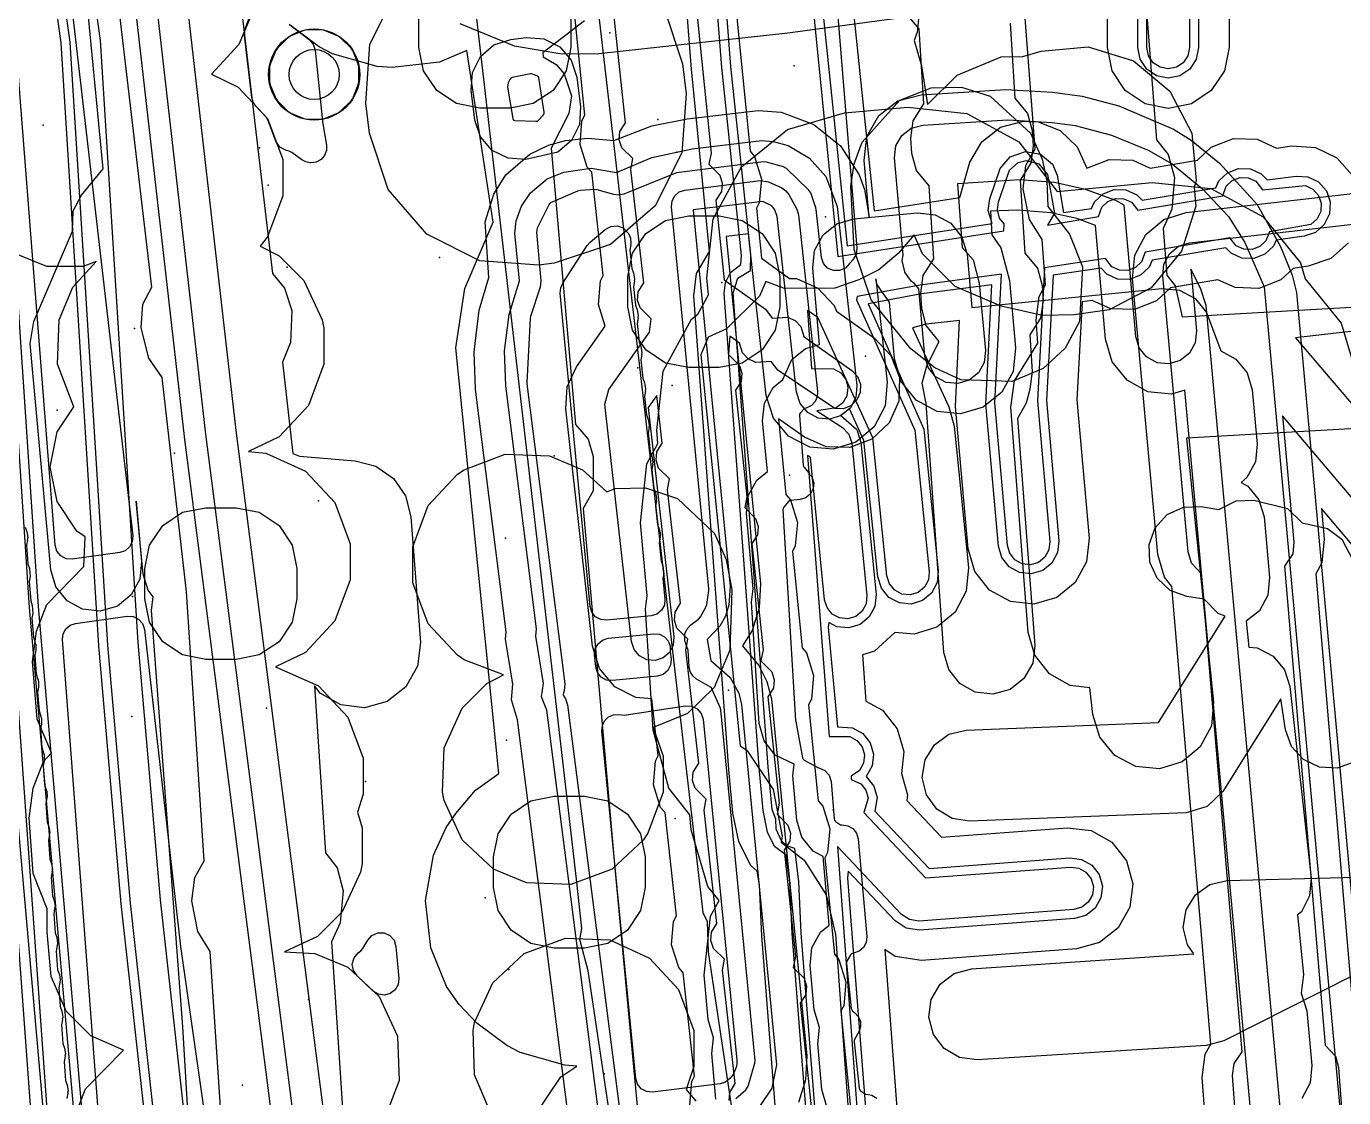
# Model space of a CAD drawing. Header units: metres. Extents: x 3158 to 3711, y 9867 to 11440.
# Drawn here: x 3248.04 to 3291.4, y 9965.99 to 10001.26 of the extents above; entities that cross this region are included whole.
import ezdxf

# ---------------------------------------------------------------- set-up
doc = ezdxf.new("R2010")
doc.units = ezdxf.units.M
for name, color, linetype in [('AI_GREENING_ALLOWED_ZONE', 4, 'Continuous'), ('AI_GREENING_EXCLUSIONS', 1, 'Continuous'), ('AI_GREENING_LAWN', 82, 'Continuous'), ('AI_GREENING_REJECTED', 6, 'Continuous'), ('AI_GREENING_SHRUBS', 92, 'Continuous')]:
    doc.layers.add(name, color=color, linetype=linetype)

# ---------------------------------------------------------------- blocks, each defined once
blk = doc.blocks.new('AI_SHRUB')
for radius in [1, 0.55]:
    blk.add_circle((0, 0), radius)

msp = doc.modelspace()

# ---------------------------------------------------------------- linework, layer by layer
at = {"layer": 'AI_GREENING_ALLOWED_ZONE'}
msp.add_lwpolyline([(3256.706, 10001.309), (3257.349, 10000.824), (3257.483, 10000.671), (3257.545, 10000.476), (3257.787, 9998.132), (3257.789, 9998.116), (3257.919, 9997.346), (3257.918, 9997.169), (3257.854, 9997.004), (3257.738, 9996.871), (3257.582, 9996.787), (3257.407, 9996.762), (3257.382, 9996.763), (3257.234, 9996.792), (3257.101, 9996.863), (3256.78, 9997.105), (3256.689, 9997.148), (3256.601, 9997.169), (3256.386, 9997.281), (3256.249, 9997.48), (3255.988, 9998.177), (3255.937, 9998.259), (3255.589, 9998.634), (3255.501, 9998.764), (3255.458, 9998.916), (3255.219, 10000.954), (3255.245, 10001.18), (3255.403, 10001.623)], dxfattribs=at)
msp.add_lwpolyline([(3258.926, 9969.991), (3258.803, 9970.168), (3258.767, 9970.381), (3258.823, 9970.589), (3258.962, 9970.754), (3259.048, 9970.82), (3259.111, 9970.892), (3259.273, 9971.173), (3259.414, 9971.328), (3259.605, 9971.413), (3259.815, 9971.411), (3260.005, 9971.324), (3260.143, 9971.167), (3260.205, 9970.966), (3260.297, 9969.905), (3260.275, 9969.707), (3260.176, 9969.534), (3260.018, 9969.412), (3259.826, 9969.362), (3259.628, 9969.392), (3259.458, 9969.495), (3258.926, 9969.991)], close=True, dxfattribs=at)
at = {"layer": 'AI_GREENING_EXCLUSIONS'}
for points in [[(3247.859, 10023.571), (3249.243, 10023.316), (3250.55, 10022.788), (3251.734, 10022), (3252.47, 10021.299), (3253.503, 10019.812), (3254.02, 10018.5), (3254.255, 10017.303), (3255.167, 10007.635), (3255.008, 10006.876), (3254.663, 10006.186), (3254.145, 10005.602), (3253.009, 10004.756), (3254.929, 9987.952), (3258.417, 9960.791), (3259.553, 9945.828), (3259.545, 9945.443), (3259.34, 9944.809), (3259.638, 9944.214), (3259.704, 9943.834), (3259.856, 9941.833), (3263.892, 9913.745)], [(3247.706, 10022.583), (3248.895, 10022.379), (3250.021, 10021.939), (3251.044, 10021.277), (3251.78, 10020.575), (3252.583, 10019.418), (3253.041, 10018.3), (3253.26, 10017.203), (3254.167, 10007.667), (3253.945, 10006.929), (3253.647, 10006.508), (3251.953, 10005.225), (3253.937, 9987.83), (3257.425, 9960.663), (3258.556, 9945.753), (3258.509, 9945.366), (3258.25, 9944.973), (3258.33, 9944.46), (3258.602, 9944.134), (3258.707, 9943.759), (3258.861, 9941.724), (3262.915, 9913.535)], [(3275.034, 9952.414), (3273.544, 9971.414), (3273.47, 9973.089), (3273.338, 9974.186), (3273.075, 9974.279), (3272.896, 9974.44), (3272.725, 9974.826), (3272.706, 9975.153), (3272.586, 9975.47), (3272.461, 9976.881), (3271.306, 9992.481), (3271.455, 9992.967), (3271.879, 9993.219), (3271.882, 9993.746), (3271.232, 9999.932), (3270.63, 10007.705), (3269.459, 10008.306), (3263.311, 10008.222), (3248.107, 10008.313), (3249.173, 10000.712), (3250.41, 9980.863), (3251.152, 9972.362), (3252.17, 9963.198)], [(3274.735, 9952.392), (3273.245, 9971.392), (3273.17, 9973.066), (3273.054, 9973.969), (3272.66, 9974.255), (3272.44, 9974.731), (3272.287, 9975.443), (3272.162, 9976.855), (3271.007, 9992.459), (3271.048, 9992.826), (3271.22, 9993.154), (3271.562, 9993.419), (3271.583, 9993.717), (3270.933, 9999.903), (3270.336, 10007.52), (3269.414, 10007.997), (3263.309, 10007.922), (3248.452, 10008.011), (3249.472, 10000.731), (3250.709, 9980.888), (3251.45, 9972.394), (3252.469, 9963.222)], [(3273.738, 9952.318), (3272.247, 9971.318), (3272.173, 9972.992), (3272.09, 9973.443), (3271.874, 9973.637), (3271.491, 9974.416), (3271.291, 9975.355), (3271.163, 9976.795), (3270.009, 9992.385), (3270.092, 9993.12), (3270.52, 9993.847), (3269.935, 9999.844), (3269.382, 10006.887), (3269.241, 10006.96), (3263.303, 10006.922), (3249.604, 10007.004), (3250.47, 10000.795), (3251.706, 9980.971), (3252.445, 9972.499), (3253.466, 9963.301)], [(3254.507, 10007.033), (3256.138, 9993.116), (3256.539, 9992.642), (3256.777, 9991.899), (3256.73, 9990.843), (3256.471, 9990.201), (3256.814, 9987.192), (3257.032, 9987.101), (3258.86, 9986.956), (3259.542, 9986.777), (3260.119, 9986.373), (3260.52, 9985.795), (3260.696, 9985.112), (3261.009, 9980.966), (3260.915, 9980.192), (3260.531, 9979.512), (3259.917, 9979.031), (3259.165, 9978.822), (3258.39, 9978.916), (3257.711, 9979.299), (3257.522, 9979.54), (3257.887, 9974.042), (3258.265, 9973.549), (3258.468, 9972.796), (3258.37, 9971.743), (3258.081, 9971.114), (3259.274, 9953.017)], [(3255.282, 9952.759), (3254.093, 9970.795), (3253.686, 9971.454), (3253.481, 9972.465), (3253.582, 9973.239), (3253.895, 9973.781), (3253.308, 9982.637), (3252.503, 9989.692), (3252.065, 9990.332), (3251.812, 9991.332), (3251.876, 9992.109), (3252.163, 9992.666), (3250.542, 10006.501)], [(3270.738, 9942.079), (3266.532, 9970.162), (3266.26, 9971.194), (3266.328, 9971.552), (3266.149, 9973.174), (3262.436, 10005.209)], [(3270.738, 9942.079), (3266.532, 9970.162), (3266.26, 9971.194), (3266.328, 9971.552), (3266.149, 9973.174), (3262.436, 10005.209)], [(3287.627, 10004.865), (3287.627, 10000.556), (3287.475, 9999.791), (3287.042, 9999.142), (3286.393, 9998.709), (3285.627, 9998.556), (3284.862, 9998.709), (3284.213, 9999.142), (3283.78, 9999.791), (3283.627, 10000.556), (3283.627, 10004.514)], [(3286.627, 10004.865), (3286.627, 10000.556), (3286.551, 10000.174), (3286.334, 9999.849), (3286.01, 9999.632), (3285.627, 9999.556), (3285.245, 9999.632), (3284.92, 9999.849), (3284.703, 10000.174), (3284.627, 10000.556), (3284.627, 10004.689)], [(3286.327, 10004.865), (3286.327, 10000.556), (3286.274, 10000.288), (3286.122, 10000.061), (3285.895, 9999.91), (3285.627, 9999.856), (3285.359, 9999.91), (3285.132, 10000.061), (3284.981, 10000.288), (3284.927, 10000.556), (3284.927, 10004.742)], [(3273.727, 10003.937), (3274.755, 9993.679), (3280.21, 9994.524), (3280.222, 9994.754), (3280.072, 9994.947), (3280.001, 9995.211), (3280.035, 9995.482), (3280.405, 9996.521), (3280.684, 9996.771), (3280.947, 9996.843), (3281.372, 9996.735), (3281.656, 9996.378), (3281.888, 9995.111), (3281.65, 9994.712), (3283.329, 9994.996), (3283.442, 9995.303), (3283.641, 9995.49), (3283.896, 9995.587), (3284.169, 9995.579), (3284.418, 9995.468), (3284.63, 9995.204), (3287.422, 9995.676), (3287.536, 9995.995), (3287.735, 9996.182), (3287.99, 9996.279), (3288.263, 9996.271), (3288.512, 9996.16), (3288.732, 9995.876), (3290.146, 9996.016), (3290.392, 9995.896), (3290.573, 9995.692), (3290.662, 9995.433), (3290.645, 9995.161), (3290.525, 9994.915), (3290.321, 9994.734), (3288.957, 9994.494), (3288.844, 9994.197), (3288.645, 9994.01), (3288.39, 9993.913), (3288.117, 9993.921), (3287.868, 9994.032), (3287.656, 9994.296), (3284.864, 9993.824), (3284.75, 9993.505), (3284.551, 9993.318), (3284.296, 9993.221), (3284.023, 9993.229), (3283.774, 9993.34), (3283.558, 9993.615), (3281.548, 9993.311), (3281.318, 9988.933), (3281.728, 9984.292), (3281.699, 9984.02), (3281.567, 9983.781), (3281.355, 9983.61), (3281.092, 9983.533), (3280.821, 9983.563), (3280.581, 9983.694), (3280.41, 9983.907), (3280.334, 9984.169), (3279.919, 9988.859), (3280.135, 9993.097), (3277.458, 9992.741), (3275.39, 9992.363), (3275.36, 9992.257), (3277.285, 9987.963), (3277.759, 9983.303), (3277.734, 9983.031), (3277.606, 9982.79), (3277.395, 9982.616), (3277.134, 9982.536), (3276.862, 9982.561), (3276.621, 9982.689), (3276.447, 9982.9), (3276.367, 9983.161), (3275.904, 9987.706), (3274.087, 9991.675), (3273.75, 9991.901), (3273.888, 9989.991), (3274.609, 9989.984), (3274.845, 9989.848), (3275.011, 9989.631), (3275.082, 9989.367), (3275.046, 9989.096), (3274.91, 9988.86), (3274.693, 9988.693), (3274.064, 9988.599), (3274.902, 9988.047), (3275.116, 9987.825), (3275.214, 9987.531), (3275.708, 9982.517), (3275.681, 9982.245), (3275.553, 9982.004), (3275.341, 9981.831), (3275.08, 9981.752), (3274.808, 9981.778), (3274.567, 9981.907), (3274.394, 9982.118), (3274.315, 9982.38), (3273.853, 9987.062), (3273.751, 9987.129), (3274.461, 9977.872), (3275.14, 9977.878), (3275.379, 9977.746), (3275.55, 9977.533), (3275.626, 9977.271), (3275.596, 9976.999), (3275.464, 9976.76), (3275.185, 9976.57), (3275.194, 9976.457), (3275.503, 9976.318), (3275.673, 9976.105), (3275.75, 9975.843), (3275.609, 9975.37), (3277.64, 9973.222), (3282.411, 9973.577), (3282.682, 9973.544), (3282.919, 9973.41), (3283.088, 9973.195), (3283.161, 9972.931), (3283.128, 9972.66), (3282.993, 9972.423), (3282.778, 9972.254), (3282.515, 9972.181), (3277.412, 9971.801), (3277.107, 9971.846), (3276.851, 9972.018), (3274.737, 9974.254), (3276.346, 9952.625)], [(3274.026, 10003.96), (3275.055, 9994.031), (3279.836, 9994.771), (3279.701, 9995.19), (3279.751, 9995.577), (3280.093, 9996.575), (3280.422, 9996.964), (3280.927, 9997.142), (3281.426, 9997.047), (3281.815, 9996.719), (3281.972, 9996.361), (3282.182, 9995.126), (3283.103, 9995.265), (3283.198, 9995.476), (3283.481, 9995.744), (3283.846, 9995.883), (3284.236, 9995.872), (3284.592, 9995.712), (3284.763, 9995.531), (3287.19, 9995.941), (3287.292, 9996.168), (3287.575, 9996.436), (3287.94, 9996.575), (3288.33, 9996.564), (3288.686, 9996.404), (3288.879, 9996.199), (3289.833, 9996.329), (3290.222, 9996.306), (3290.573, 9996.135), (3290.832, 9995.843), (3290.959, 9995.474), (3290.935, 9995.084), (3290.764, 9994.734), (3290.472, 9994.475), (3290.103, 9994.348), (3289.177, 9994.221), (3289.088, 9994.024), (3288.805, 9993.756), (3288.44, 9993.617), (3288.05, 9993.628), (3287.694, 9993.788), (3287.523, 9993.969), (3285.096, 9993.559), (3284.994, 9993.332), (3284.711, 9993.064), (3284.346, 9992.925), (3283.956, 9992.936), (3283.6, 9993.096), (3283.417, 9993.29), (3281.836, 9993.068), (3281.619, 9988.939), (3282.027, 9984.318), (3281.985, 9983.93), (3281.797, 9983.588), (3281.493, 9983.344), (3281.119, 9983.234), (3280.731, 9983.276), (3280.389, 9983.464), (3280.144, 9983.768), (3280.035, 9984.142), (3279.62, 9988.833), (3279.816, 9992.745), (3277.504, 9992.445), (3275.754, 9992.117), (3277.583, 9987.994), (3278.058, 9983.333), (3278.021, 9982.945), (3277.838, 9982.6), (3277.537, 9982.352), (3277.164, 9982.237), (3276.776, 9982.274), (3276.431, 9982.457), (3276.183, 9982.758), (3276.068, 9983.131), (3275.61, 9987.626), (3275.136, 9988.663), (3274.848, 9988.442), (3275.373, 9987.98), (3275.512, 9987.561), (3276.007, 9982.546), (3275.968, 9982.158), (3275.784, 9981.814), (3275.483, 9981.566), (3275.11, 9981.453), (3274.721, 9981.491), (3274.454, 9981.634), (3274.435, 9981.479), (3274.737, 9978.197), (3275.23, 9978.164), (3275.572, 9977.976), (3275.816, 9977.671), (3275.925, 9977.296), (3275.882, 9976.909), (3275.681, 9976.556), (3275.94, 9976.243), (3276.048, 9975.868), (3275.973, 9975.421), (3277.76, 9973.532), (3282.388, 9973.877), (3282.776, 9973.829), (3283.115, 9973.637), (3283.356, 9973.33), (3283.46, 9972.954), (3283.412, 9972.566), (3283.22, 9972.227), (3282.913, 9971.986), (3282.537, 9971.882), (3277.434, 9971.502), (3276.999, 9971.566), (3276.633, 9971.812), (3275.094, 9973.44), (3275.066, 9973.207), (3276.623, 9953.312)], [(3275.022, 10004.039), (3275.941, 9995.184), (3278.768, 9995.621), (3279.099, 9996.78), (3279.487, 9997.458), (3280.104, 9997.935), (3280.857, 9998.14), (3281.343, 9998.114), (3282.07, 9997.832), (3282.634, 9997.292), (3282.945, 9996.586), (3283.679, 9996.869), (3284.459, 9996.846), (3285.031, 9996.59), (3286.589, 9996.854), (3287.044, 9997.283), (3287.773, 9997.561), (3288.553, 9997.538), (3289.193, 9997.251), (3289.698, 9997.32), (3290.476, 9997.273), (3291.178, 9996.931), (3291.695, 9996.347)], [(3284.778, 10003.483), (3285.236, 9997.526), (3285.619, 9997.038), (3285.83, 9996.286), (3285.743, 9995.233), (3285.46, 9994.601), (3285.578, 9993.07), (3285.856, 9992.718), (3286.088, 9991.692), (3311.636, 9993.157)], [(3311.865, 9989.163), (3286.226, 9987.694), (3287.119, 9979.005), (3287.046, 9978.228), (3286.681, 9977.538), (3286.08, 9977.04), (3285.334, 9976.811), (3284.557, 9976.884), (3283.867, 9977.249), (3283.37, 9977.85), (3283.14, 9978.596), (3283.049, 9979.479), (3282.394, 9979.557), (3281.714, 9979.939), (3281.231, 9980.552), (3281.02, 9981.303), (3280.443, 9988.714), (3280.568, 9989.581), (3281.331, 9990.822), (3281.284, 9991.591), (3281.376, 9992.359), (3281.591, 9992.743), (3281.476, 9994.24), (3281.062, 9994.895), (3280.847, 9995.904), (3280.94, 9996.679), (3281.247, 9997.224), (3280.794, 10003.122)], [(3284.412, 10002.567), (3273.106, 10001.028), (3266.887, 10000.353), (3265.669, 10000.343), (3264.11, 10000.606), (3262.319, 10001.339)], [(3266.816, 10002.161), (3270.302, 9972.081), (3270.452, 9971.783), (3270.483, 9970.787), (3275.005, 9940.594)], [(3266.816, 10002.161), (3270.302, 9972.081), (3270.452, 9971.783), (3270.483, 9970.787), (3275.005, 9940.594)], [(3255.488, 10001.745), (3255.035, 10000.662), (3254.127, 9999.681), (3255.011, 9999.255), (3255.97, 9998.223), (3256.478, 9996.868), (3256.478, 9995.681), (3255.97, 9994.327), (3255.737, 9994.021), (3256.361, 9993.704), (3257.171, 9992.894), (3257.774, 9991.589), (3257.829, 9991.318), (3257.829, 9990.13), (3257.321, 9988.776), (3256.361, 9987.744), (3255.349, 9987.264), (3255.922, 9987.209), (3257.227, 9986.607), (3258.187, 9985.575), (3258.695, 9984.221), (3258.695, 9983.033), (3258.187, 9981.679), (3257.227, 9980.647), (3256.234, 9980.175), (3257.657, 9979.549), (3258.616, 9978.517), (3259.124, 9977.163), (3259.124, 9975.975), (3258.934, 9975.38), (3259.09, 9974.868), (3259.09, 9973.681), (3259.035, 9973.41), (3258.432, 9972.105), (3257.622, 9971.295), (3256.54, 9970.785), (3257.534, 9970.731), (3258.618, 9970.277), (3259.65, 9969.318), (3260.252, 9968.013), (3260.307, 9966.554), (3259.799, 9965.2)], [(3269.878, 9965.74), (3269.942, 9966.518), (3270.035, 9966.698), (3269.661, 9970.097), (3269.516, 9970.269), (3269.278, 9971.012), (3269.343, 9971.79), (3269.436, 9971.97), (3269.062, 9975.369), (3268.916, 9975.541), (3268.678, 9976.284), (3268.743, 9977.062), (3268.836, 9977.243), (3268.623, 9979.111), (3268.103, 9979.155), (3267.41, 9979.514), (3266.907, 9980.11), (3266.67, 9980.854), (3265.793, 9988.669), (3265.844, 9989.389), (3266.147, 9990.045), (3267.095, 9991.39), (3266.868, 9992.098), (3266.932, 9992.875), (3267.025, 9993.056), (3266.648, 9996.454), (3266.502, 9996.626), (3266.264, 9997.369), (3266.328, 9998.147), (3266.42, 9998.328), (3266.076, 10001.709)], [(3271.169, 9965.887), (3271.192, 9966.159), (3271.372, 9966.448), (3270.948, 9970.181), (3271.016, 9970.542), (3270.653, 9970.899), (3270.57, 9971.159), (3270.592, 9971.431), (3270.772, 9971.721), (3270.348, 9975.453), (3270.416, 9975.814), (3270.053, 9976.171), (3269.97, 9976.431), (3269.993, 9976.704), (3270.173, 9976.993), (3269.748, 9980.725), (3269.817, 9981.086), (3269.453, 9981.442), (3269.37, 9981.703), (3269.392, 9981.975), (3269.572, 9982.264), (3269.144, 9985.996), (3269.212, 9986.357), (3268.848, 9986.714), (3268.765, 9986.974), (3268.787, 9987.246), (3268.967, 9987.536), (3268.787, 9989.104), (3268.506, 9988.706), (3269.353, 9981.155), (3269.33, 9980.883), (3269.205, 9980.64), (3268.996, 9980.464), (3268.735, 9980.381), (3268.463, 9980.404), (3268.221, 9980.53), (3268.045, 9980.739), (3267.962, 9980.999), (3267.085, 9988.814), (3267.209, 9989.296), (3268.547, 9991.193), (3268.607, 9991.629), (3268.243, 9991.986), (3268.16, 9992.246), (3268.182, 9992.518), (3268.362, 9992.808), (3267.934, 9996.539), (3268.002, 9996.901), (3267.639, 9997.257), (3267.555, 9997.517), (3267.578, 9997.79), (3267.757, 9998.079), (3267.363, 10001.774)], [(3270.096, 10001.808), (3270.579, 9997.077), (3270.506, 9996.717), (3270.865, 9996.355), (3270.945, 9996.094), (3270.919, 9995.822), (3270.736, 9995.535), (3271.004, 9992.907), (3272.364, 9991.944), (3272.588, 9991.653), (3273.096, 9991.685), (3273.346, 9991.574), (3273.534, 9991.376), (3273.629, 9991.049), (3275.208, 9989.931), (3275.396, 9989.732), (3275.494, 9989.477), (3275.487, 9989.204), (3275.375, 9988.955), (3275.177, 9988.767), (3274.922, 9988.669), (3274.649, 9988.677), (3272.78, 9989.935), (3272.556, 9990.227), (3272.047, 9990.194), (3271.798, 9990.305), (3271.61, 9990.504), (3271.515, 9990.831), (3271.198, 9991.054), (3271.152, 9990.456), (3271.513, 9990.096), (3271.594, 9989.835), (3271.569, 9989.563), (3271.386, 9989.275), (3271.756, 9985.771), (3271.684, 9985.411), (3272.045, 9985.051), (3272.126, 9984.79), (3272.101, 9984.518), (3271.918, 9984.23), (3272.288, 9980.726), (3272.217, 9980.365), (3272.577, 9980.005), (3272.658, 9979.744), (3272.633, 9979.472), (3272.451, 9979.185), (3272.82, 9975.681), (3272.749, 9975.32), (3273.109, 9974.96), (3273.19, 9974.699), (3273.165, 9974.427), (3272.983, 9974.139), (3273.353, 9970.635), (3273.281, 9970.275), (3273.641, 9969.915), (3273.723, 9969.654), (3273.698, 9969.382), (3273.515, 9969.094), (3273.885, 9965.59)], [(3277.433, 10001.839), (3277.36, 10001.067), (3277.263, 10000.795), (3277.508, 9999.962), (3277.703, 9998.688), (3278.682, 9999.646), (3280.126, 10000.25), (3280.84, 10000.266), (3281.44, 10000.443), (3282.995, 10000.583), (3284.485, 10000.118), (3285.683, 9999.118), (3286.408, 9997.736), (3286.548, 9996.182), (3286.477, 9995.953), (3286.532, 9995.341), (3286.067, 9993.851), (3285.067, 9992.652), (3283.685, 9991.928), (3282.532, 9991.764), (3281.487, 9991.74), (3280.126, 9992.04), (3278.618, 9992.687), (3277.538, 9993.767), (3277.259, 9994.395), (3276.739, 9993.777), (3276.096, 9993.244), (3275.442, 9992.909), (3274.651, 9992.64), (3272.99, 9992.624), (3272.384, 9992.857), (3272.166, 9992.373), (3271.086, 9991.293), (3270.486, 9991.026), (3270.238, 9990.439), (3271.536, 9977.57), (3271.749, 9977.427), (3272.617, 9976.13), (3272.921, 9974.599), (3272.88, 9974.394), (3273.64, 9973.803), (3274.368, 9972.667), (3274.677, 9971.354), (3275.242, 9963.463)], [(3280.418, 10001.362), (3280.576, 9998.894), (3280.995, 9998.392), (3281.145, 9997.827), (3281.177, 9997.328), (3281.1, 9996.748), (3280.748, 9996.197), (3280.902, 9993.793), (3281.321, 9993.291), (3281.472, 9992.726), (3281.504, 9992.227), (3281.426, 9991.647), (3281.075, 9991.096), (3281.152, 9989.894), (3281.075, 9989.314), (3280.946, 9988.851), (3280.661, 9988.341), (3281.235, 9980.876), (3281.165, 9980.295), (3280.878, 9979.785), (3280.418, 9979.423), (3279.854, 9979.265), (3279.273, 9979.335), (3278.763, 9979.622), (3278.401, 9980.082), (3278.244, 9980.646), (3277.656, 9988.842), (3277.531, 9989.512), (3277.685, 9990.076), (3278.083, 9990.876), (3277.662, 9991.406), (3277.512, 9991.971), (3277.48, 9992.47), (3277.557, 9993.05), (3277.908, 9993.601), (3277.755, 9996.005), (3277.336, 9996.507), (3277.185, 9997.072), (3277.153, 9997.571), (3277.231, 9998.151), (3277.582, 9998.702), (3277.424, 10001.17), (3277.005, 10001.671)], [(3253.619, 9961.131), (3253.19, 9968.315), (3252.153, 9982.024), (3252.21, 9982.478), (3252.045, 9982.69), (3251.887, 9983.225), (3251.649, 9985.623), (3251.83, 9983.635), (3251.768, 9983.053), (3251.488, 9982.539), (3251.033, 9982.171), (3250.472, 9982.006), (3249.89, 9982.067), (3249.376, 9982.347), (3249.008, 9982.802), (3248.842, 9983.364), (3248.165, 9990.817), (3248.28, 9991.544), (3249.554, 9994.514), (3249.579, 9995.179), (3249.849, 9995.698), (3250.563, 9996.566), (3250.087, 10001.572)], [(3264.759, 9965.37), (3265.627, 9966.667), (3266.162, 9967.025), (3265.763, 9967.059), (3264.293, 9967.475), (3263.852, 9967.698), (3262.865, 9968.441), (3262.286, 9969.053), (3261.873, 9969.646), (3261.357, 9970.922), (3261.18, 9972.478), (3261.441, 9973.966), (3261.86, 9974.882), (3262.175, 9975.344), (3262.827, 9976.114), (3263.588, 9976.656), (3262.176, 9990.668), (3262.474, 9992.621), (3263.4, 9994.807), (3262.537, 10000.462), (3261.636, 10000.074), (3260.08, 9999.897), (3259.587, 9999.939), (3258.117, 10000.355), (3257.676, 10000.578), (3256.689, 10001.321)], [(3266.409, 10001.437), (3265.038, 10000.382), (3265.051, 10000.252), (3265.477, 10000.003), (3265.741, 9999.696), (3265.979, 9998.971), (3265.9, 9998.391), (3265.317, 9997.249), (3266.119, 9988.143), (3266.533, 9987.661), (3266.697, 9987.099), (3266.699, 9985.962), (3266.363, 9985.38), (3267.405, 9973.545), (3268.776, 9958.935)], [(3271.43, 10001.543), (3271.866, 9997.146), (3272.009, 9996.972), (3272.239, 9996.226), (3272.165, 9995.449), (3272.07, 9995.27), (3272.237, 9993.627), (3273.159, 9992.959), (3273.384, 9992.953), (3274.097, 9992.635), (3274.634, 9992.069), (3274.706, 9991.879), (3275.96, 9990.992), (3276.496, 9990.425), (3276.775, 9989.696), (3276.754, 9988.916), (3276.436, 9988.204), (3275.87, 9987.667), (3275.141, 9987.388), (3274.361, 9987.409), (3273.648, 9987.727), (3272.793, 9988.333), (3273.043, 9985.844), (3273.187, 9985.671), (3273.419, 9984.926), (3273.348, 9984.149), (3273.253, 9983.969), (3273.575, 9980.799), (3273.719, 9980.626), (3273.951, 9979.881), (3273.88, 9979.104), (3273.785, 9978.924), (3274.107, 9975.754), (3274.251, 9975.581), (3274.483, 9974.836), (3274.412, 9974.058), (3274.318, 9973.879), (3274.64, 9970.709), (3274.784, 9970.535), (3275.015, 9969.79), (3274.944, 9969.013), (3274.85, 9968.833), (3275.172, 9965.663)], [(3265.995, 9964.468), (3264.204, 9978.425), (3264.003, 9979.088), (3264.053, 9979.598), (3263.807, 9981.078), (3263.832, 9981.325), (3262.824, 9989.3), (3262.774, 9990.536), (3262.938, 9991.909), (3263.256, 9992.987), (3263.145, 9994.824), (3263.421, 9995.734), (3263.825, 9996.363), (3264.61, 9997.053), (3265.223, 9997.344), (3265.786, 9997.497), (3266.524, 9997.578), (3267.374, 9997.502), (3268.623, 9997.983), (3269.79, 9998.215), (3272.128, 9998.488), (3272.89, 9998.43), (3273.965, 9998.027), (3274.841, 9997.319), (3275.455, 9996.364), (3275.625, 9995.884), (3275.778, 9994.973), (3275.617, 9996.842), (3275.708, 9997.629), (3276.098, 9998.319), (3276.725, 9998.803), (3277.491, 9999.006), (3280.282, 9999.173), (3281.822, 9999.088), (3282.797, 9998.961), (3284.001, 9998.642), (3285.797, 9997.875), (3286.384, 9997.508), (3287.315, 9996.749), (3288.556, 9995.389), (3289.318, 9994.008), (3289.705, 9993.064), (3289.846, 9992.49), (3293.665, 9950.603)], [(3270.739, 9965.936), (3270.604, 9967.442), (3270.659, 9967.959), (3270.482, 9968.559), (3270.351, 9970.022), (3270.559, 9971.962), (3270.839, 9972.476), (3270.469, 9972.935), (3269.918, 9974.806), (3269.875, 9975.293), (3269.189, 9976.171), (3268.672, 9978.084), (3268.415, 9982.072), (3268.471, 9982.506), (3268.255, 9984.908), (3268.463, 9986.848), (3268.828, 9987.518), (3268.789, 9987.959), (3268.996, 9989.899), (3269.931, 9991.612), (3270.138, 9991.779), (3270.488, 9992.422), (3270.438, 9992.981), (3270.645, 9994.921), (3271.578, 9996.634), (3273.096, 9997.86), (3274.967, 9998.411), (3277.059, 9998.6), (3278.999, 9998.393), (3280.712, 9997.46), (3281.972, 9995.825), (3285.093, 9996.116), (3287.033, 9995.915), (3288.749, 9994.987), (3289.979, 9993.472), (3290.137, 9992.942), (3291.321, 9991.482), (3291.877, 9989.612)], [(3247.834, 9941.237), (3248.439, 9940.526), (3248.629, 9940.185), (3248.623, 9939.619), (3249.768, 9937.146), (3249.858, 9936.8), (3250.143, 9932.957), (3252.85, 9932.963), (3251.067, 9949.368), (3250.537, 9949.568), (3249.964, 9949.992), (3249.707, 9950.316), (3249.602, 9950.716), (3249.476, 9953.424), (3249.534, 9953.81), (3249.73, 9954.226), (3250.46, 9955.228), (3250.327, 9957.344), (3248.137, 9982.126), (3247.082, 9997.908)], [(3247.391, 9941.213), (3248.21, 9940.331), (3248.343, 9940.093), (3248.375, 9939.821), (3248.308, 9939.586), (3249.559, 9936.778), (3249.865, 9932.643), (3253.186, 9932.659), (3251.348, 9949.58), (3250.492, 9949.945), (3249.975, 9950.45), (3249.902, 9950.73), (3249.816, 9953.708), (3250.152, 9954.36), (3250.71, 9954.978), (3250.762, 9955.207), (3248.436, 9982.152), (3247.382, 9997.929)], [(3290.676, 9950.898), (3286.872, 9992.065), (3286.692, 9992.638), (3286.371, 9993.261), (3286.477, 9992.078), (3286.553, 9991.227), (3286.512, 9990.839), (3286.325, 9990.497), (3286.021, 9990.252), (3285.647, 9990.142), (3285.259, 9990.184), (3284.916, 9990.371), (3284.671, 9990.674), (3284.561, 9991.049), (3284.175, 9995.366), (3283.907, 9995.519), (3282.903, 9995.89), (3281.88, 9996.113), (3280.727, 9996.203), (3278.692, 9996.073), (3278.844, 9993.973), (3279.203, 9993.565), (3279.406, 9992.797), (3279.607, 9990.58), (3279.565, 9990.192), (3279.379, 9989.849), (3279.075, 9989.604), (3278.701, 9989.494), (3278.313, 9989.535), (3277.97, 9989.722), (3277.725, 9990.025), (3277.615, 9990.4), (3277.414, 9992.619), (3277.275, 9992.786), (3277.175, 9992.851), (3276.959, 9993.165), (3276.955, 9993.17), (3276.955, 9993.171), (3276.954, 9993.172), (3276.953, 9993.177), (3276.872, 9993.551), (3276.904, 9993.723), (3276.614, 9996.926), (3276.659, 9997.32), (3276.854, 9997.665), (3277.167, 9997.907), (3277.55, 9998.008), (3280.341, 9998.175), (3281.81, 9998.086), (3282.564, 9997.989), (3282.564, 9997.989), (3283.757, 9997.67), (3284.965, 9997.178), (3285.755, 9996.73), (3285.767, 9996.72), (3285.767, 9996.72), (3285.767, 9996.72), (3286.755, 9995.905), (3287.61, 9994.992), (3288.148, 9994.139), (3288.78, 9992.685), (3292.669, 9950.514)], [(3266.989, 9964.58), (3265.172, 9978.739), (3264.998, 9979.186), (3265.059, 9979.616), (3264.803, 9981.176), (3264.827, 9981.425), (3263.816, 9989.423), (3263.773, 9990.57), (3263.928, 9991.769), (3264.271, 9992.875), (3264.122, 9994.452), (3264.161, 9994.849), (3264.339, 9995.338), (3264.638, 9995.781), (3265.186, 9996.236), (3265.735, 9996.455), (3266.632, 9996.584), (3267.469, 9996.448), (3268.623, 9996.94), (3269.955, 9997.229), (3272.244, 9997.495), (3272.625, 9997.466), (3273.116, 9997.331), (3273.821, 9996.92), (3274.358, 9996.312), (3274.733, 9995.326), (3275.378, 9989.43), (3275.343, 9989.041), (3275.163, 9988.695), (3274.864, 9988.445), (3274.492, 9988.327), (3274.103, 9988.361), (3273.757, 9988.542), (3273.507, 9988.841), (3273.389, 9989.213), (3272.758, 9994.993), (3272.681, 9995.211), (3272.573, 9995.348), (3272.282, 9995.486), (3269.989, 9995.214), (3271.205, 9982.81), (3271.165, 9982.216), (3271.05, 9981.842), (3270.868, 9981.504), (3270.45, 9981.065), (3270.566, 9980.382), (3271.211, 9979.822), (3271.486, 9979.307), (3271.581, 9978.926), (3272.73, 9967.065), (3272.574, 9966.296), (3272.15, 9965.664)], [(3287.06, 9962.422), (3286.748, 9966.644), (3286.843, 9967.418), (3287.03, 9967.749), (3285.749, 9982.817), (3285.505, 9983.118), (3285.284, 9983.867), (3284.449, 9992.955), (3284.528, 9993.721), (3284.89, 9994.4), (3285.481, 9994.893), (3286.215, 9995.125), (3293.038, 9995.902)], [(3244.849, 9950.89), (3248.816, 9951.106), (3249.202, 9951.051), (3249.538, 9950.852), (3249.772, 9950.54), (3249.806, 9950.407), (3246.58, 9995.37)], [(3289.68, 9950.808), (3286.173, 9989.274), (3285.736, 9989.146), (3284.96, 9989.229), (3284.275, 9989.603), (3283.785, 9990.211), (3283.565, 9990.959), (3283.23, 9994.7), (3282.621, 9994.928), (3281.761, 9995.12), (3280.662, 9995.205), (3279.772, 9995.172), (3279.821, 9994.396), (3280.121, 9993.963), (3280.402, 9992.887), (3280.603, 9990.67), (3280.52, 9989.894), (3280.147, 9989.209), (3279.539, 9988.718), (3278.791, 9988.498), (3278.015, 9988.581), (3277.33, 9988.954), (3276.839, 9989.561), (3276.619, 9990.31), (3276.45, 9992.174), (3276.258, 9992.453), (3276.037, 9992.772), (3276.037, 9992.775), (3276.035, 9992.777), (3275.999, 9992.945), (3276.372, 9989.539), (3276.303, 9988.761), (3275.943, 9988.069), (3275.345, 9987.568), (3274.601, 9987.333), (3273.823, 9987.401), (3273.131, 9987.762), (3272.63, 9988.36), (3272.395, 9989.104), (3271.814, 9994.425), (3271.079, 9994.339), (3272.201, 9982.907), (3272.16, 9982.115), (3271.93, 9981.366), (3271.607, 9980.859), (3272.151, 9980.214), (3272.41, 9979.69), (3272.562, 9979.121), (3273.725, 9967.362), (3273.684, 9966.569), (3273.454, 9965.821)], [(3274.39, 9965.688), (3274.225, 9966.25), (3274.09, 9967.756), (3274.147, 9968.294), (3273.968, 9968.873), (3273.837, 9970.335), (3273.899, 9970.917), (3274.179, 9971.431), (3274.465, 9971.662), (3274.262, 9973.926), (3273.937, 9974.103), (3273.569, 9974.558), (3273.404, 9975.12), (3273.272, 9976.586), (3273.313, 9976.965), (3272.686, 9977.267), (3272.32, 9977.735), (3272.165, 9978.309), (3271.908, 9982.297), (3271.964, 9982.736), (3271.741, 9985.221), (3271.803, 9985.803), (3272.084, 9986.317), (3272.437, 9986.602), (3272.275, 9988.273), (3272.337, 9988.855), (3272.617, 9989.369), (3272.936, 9989.626), (3273.232, 9990.283), (3273.687, 9990.65), (3274.151, 9990.787), (3273.924, 9993.296), (3273.986, 9993.878), (3274.266, 9994.392), (3274.721, 9994.76), (3275.282, 9994.925), (3277.374, 9995.114), (3277.956, 9995.052), (3278.47, 9994.772), (3278.837, 9994.317), (3279.003, 9993.755), (3279.162, 9991.999), (3285.418, 9992.631), (3286, 9992.571), (3286.515, 9992.293), (3286.884, 9991.838), (3287.353, 9990.577), (3287.857, 9990.304), (3288.225, 9989.85), (3288.392, 9989.289), (3288.559, 9987.497), (3288.498, 9986.914), (3288.219, 9986.4), (3288.024, 9986.242), (3288.245, 9986.122), (3288.614, 9985.668), (3288.781, 9985.107), (3288.965, 9983.115), (3288.905, 9982.533), (3288.626, 9982.019), (3288.196, 9981.67), (3288.275, 9980.816), (3288.558, 9980.792), (3289.077, 9980.523), (3289.454, 9980.075), (3289.631, 9979.517), (3290.331, 9973.211), (3290.281, 9972.628), (3290.011, 9972.108), (3289.883, 9972), (3290.08, 9970.037), (3290.005, 9969.431), (3290.19, 9968.846), (3290.357, 9967.047), (3290.299, 9966.471), (3290.026, 9965.961)], [(3288.094, 9962.008), (3287.745, 9966.718), (3287.792, 9967.105), (3288.055, 9967.499), (3286.717, 9983.237), (3286.39, 9983.584), (3286.279, 9983.958), (3285.445, 9993.047), (3285.484, 9993.43), (3285.665, 9993.769), (3285.961, 9994.015), (3286.328, 9994.132), (3293.151, 9994.909)], [(3291.56, 9994.129), (3290.976, 9993.611), (3290.238, 9993.357), (3289.739, 9993.289), (3289.336, 9992.909), (3288.607, 9992.631), (3287.827, 9992.654), (3287.255, 9992.91), (3285.697, 9992.646), (3285.242, 9992.217), (3284.513, 9991.939), (3283.733, 9991.962), (3283.124, 9992.234), (3282.79, 9992.184), (3282.621, 9988.957), (3283.023, 9984.406), (3282.939, 9983.631), (3282.564, 9982.946), (3281.956, 9982.457), (3281.207, 9982.238), (3280.431, 9982.322), (3279.747, 9982.697), (3279.258, 9983.305), (3279.039, 9984.054), (3278.624, 9988.745), (3278.753, 9991.573), (3277.657, 9991.456), (3277.212, 9991.336), (3278.407, 9988.725), (3278.578, 9988.095), (3279.053, 9983.435), (3278.979, 9982.658), (3278.613, 9981.968), (3278.012, 9981.471), (3277.266, 9981.242), (3276.624, 9981.303), (3275.954, 9980.684), (3275.558, 9980.564), (3275.676, 9979.038), (3276.215, 9978.741), (3276.703, 9978.132), (3276.921, 9977.383), (3276.841, 9976.656), (3277.045, 9975.955), (3277.024, 9975.766), (3278.16, 9974.564), (3282.314, 9974.874), (3283.089, 9974.779), (3283.768, 9974.395), (3284.248, 9973.78), (3284.457, 9973.028), (3284.362, 9972.254), (3283.978, 9971.574), (3283.363, 9971.094), (3282.611, 9970.885), (3277.509, 9970.504), (3276.638, 9970.634), (3276.295, 9970.864), (3277.495, 9955.074)], [(3249.642, 9965.399), (3249.981, 9966.274), (3251.236, 9967.551), (3250.16, 9968.018), (3249.35, 9968.828), (3248.852, 9969.979), (3248.852, 9969.979), (3248.719, 9971.432), (3248.727, 9972.201), (3248.258, 9973.363), (3248.13, 9975.182), (3248.26, 9976.18), (3248.599, 9977.055), (3248.863, 9977.333), (3248.388, 9978.45), (3248.243, 9980.35), (3248.373, 9981.348), (3248.712, 9982.223), (3249.928, 9983.477), (3249.975, 9984.454), (3249.701, 9984.637), (3249.051, 9985.61), (3248.822, 9986.758), (3249.051, 9987.906), (3249.601, 9988.73), (3249.062, 9990.13), (3249.116, 9991.589), (3249.57, 9992.672), (3250.336, 9993.51), (3249.904, 9993.347), (3248.716, 9993.347), (3247.551, 9993.817)], [(3293.547, 9991.431), (3289.819, 9991.007), (3293.692, 9986.456)], [(3292.508, 9984.762), (3289.383, 9988.432), (3289.765, 9984.278), (3289.724, 9983.89), (3289.456, 9983.481), (3290.796, 9967.713), (3291.131, 9967.352), (3291.235, 9966.976), (3291.752, 9960)], [(3291.74, 9977.031), (3291.189, 9976.835), (3290.604, 9976.864), (3290.076, 9977.115), (3289.683, 9977.55), (3289.487, 9978.101), (3289.337, 9979.12), (3287.424, 9976.069), (3286.905, 9975.568), (3286.212, 9975.368), (3279.088, 9975.087), (3278.51, 9975.178), (3278.011, 9975.484), (3277.667, 9975.958), (3277.53, 9976.527), (3277.621, 9977.105), (3277.927, 9977.604), (3278.401, 9977.948), (3278.97, 9978.085), (3285.303, 9978.334), (3287.5, 9981.837), (3287.269, 9981.922), (3286.806, 9982.393), (3286.24, 9982.484), (3285.691, 9982.687), (3285.691, 9982.687), (3285.262, 9983.085), (3285.017, 9983.617), (3284.995, 9984.202), (3285.198, 9984.75), (3285.596, 9985.18), (3286.128, 9985.424), (3286.713, 9985.446), (3287.294, 9985.353), (3287.862, 9985.637), (3288.447, 9985.66), (3289.551, 9985.384), (3290.033, 9984.916), (3290.867, 9984.724), (3291.338, 9984.377), (3291.692, 9983.701)], [(3291.746, 9984.113), (3290.668, 9985.38), (3290.76, 9984.369), (3290.679, 9983.593), (3290.481, 9983.229), (3291.764, 9968.135)], [(3247.762, 9942.467), (3248.428, 9942.06), (3249.201, 9941.173), (3249.581, 9940.491), (3249.667, 9939.744), (3250.675, 9937.566), (3250.855, 9936.874), (3251.069, 9933.987), (3251.752, 9933.978), (3251.764, 9934.12), (3250.51, 9944.8), (3250.132, 9948.654), (3249.327, 9949.221), (3248.812, 9949.869), (3248.603, 9950.669), (3248.477, 9953.377), (3248.593, 9954.149), (3249.187, 9955.231), (3249.432, 9955.502), (3249.33, 9957.258), (3247.14, 9982.04)], [(3292.761, 9970.539), (3287.456, 9967.861), (3286.876, 9967.704), (3279.336, 9967.231), (3278.756, 9967.309), (3278.25, 9967.603), (3277.895, 9968.068), (3277.745, 9968.634), (3277.823, 9969.214), (3278.117, 9969.72), (3278.582, 9970.075), (3279.148, 9970.225), (3286.468, 9970.722), (3286.256, 9971.017), (3286.122, 9971.587), (3286.216, 9972.165), (3286.524, 9972.662), (3286.999, 9973.004), (3286.999, 9973.004), (3287.569, 9973.138), (3292.225, 9973.259)], [(3263.248, 9965.652), (3262.794, 9966.735), (3262.74, 9968.193), (3262.794, 9968.465), (3263.397, 9969.769), (3264.429, 9970.729), (3265.783, 9971.237), (3267.242, 9971.182), (3268.546, 9970.58), (3269.506, 9969.548), (3270.014, 9968.193), (3270.014, 9967.006), (3269.759, 9966.256), (3270.077, 9965.866)]]:
    msp.add_lwpolyline(points, dxfattribs=at)
for points in [[(3259.329, 9997.739), (3259.207, 9998.724), (3259.348, 10000.666), (3260.225, 10002.413), (3261.701, 10003.688), (3263.549, 10004.301), (3264.053, 10004.364), (3265.997, 10004.224), (3267.742, 10003.351), (3269.019, 10001.875), (3269.634, 10000.024), (3269.758, 9999.04), (3269.617, 9997.094), (3268.742, 9995.35), (3267.269, 9994.075), (3265.417, 9993.46), (3264.907, 9993.396), (3262.962, 9993.538), (3261.218, 9994.414), (3259.943, 9995.89), (3259.329, 9997.739)], [(3265.374, 10002.974), (3265.808, 10002.325), (3265.96, 10001.56), (3265.96, 10000.56), (3265.808, 9999.795), (3265.374, 9999.146), (3264.725, 9998.712), (3263.96, 9998.56), (3262.96, 9998.56), (3262.195, 9998.712), (3261.546, 9999.146), (3261.112, 9999.795), (3260.96, 10000.56), (3260.96, 10001.56), (3261.112, 10002.325), (3261.546, 10002.974), (3262.195, 10003.408), (3262.96, 10003.56), (3263.96, 10003.56), (3264.725, 10003.408), (3265.374, 10002.974)], [(3262.723, 9999.738), (3262.985, 10000.261), (3263.428, 10000.644), (3263.983, 10000.828), (3264.487, 10000.891), (3265.07, 10000.849), (3265.594, 10000.587), (3265.977, 10000.144), (3266.161, 9999.589), (3266.284, 9998.607), (3266.242, 9998.024), (3265.98, 9997.5), (3265.538, 9997.117), (3264.476, 9996.869), (3263.893, 9996.912), (3263.37, 9997.174), (3262.987, 9997.617), (3262.802, 9998.173), (3262.68, 9999.155), (3262.723, 9999.738)], [(3277.822, 9999.229), (3278.816, 9999.256), (3279.765, 9998.956), (3281.09, 9997.745), (3281.476, 9996.889), (3281.631, 9996.17), (3281.664, 9995.33), (3282.372, 9994.417), (3282.805, 9993.336), (3282.703, 9991.544), (3282.234, 9990.667), (3281.505, 9989.99), (3280.484, 9989.562), (3278.8, 9989.624), (3277.945, 9990.013), (3277.155, 9990.636), (3275.849, 9992.248), (3275.291, 9993.908), (3275.176, 9995.998), (3275.293, 9996.725), (3275.554, 9997.449), (3276.792, 9998.822), (3277.822, 9999.229)], [(3272.254, 9994.434), (3272.688, 9993.785), (3272.84, 9993.02), (3272.84, 9992.02), (3272.688, 9991.255), (3272.254, 9990.606), (3271.605, 9990.172), (3270.84, 9990.02), (3269.84, 9990.02), (3269.075, 9990.172), (3268.426, 9990.606), (3267.992, 9991.255), (3267.84, 9992.02), (3267.84, 9993.02), (3267.992, 9993.785), (3268.426, 9994.434), (3269.075, 9994.868), (3269.84, 9995.02), (3270.84, 9995.02), (3271.605, 9994.868), (3272.254, 9994.434)], [(3262.446, 9980.401), (3262.225, 9980.55), (3261.265, 9981.582), (3260.757, 9982.936), (3260.757, 9984.124), (3261.265, 9985.478), (3262.225, 9986.51), (3262.446, 9986.659), (3263.801, 9987.167), (3265.259, 9987.112), (3266.342, 9986.659), (3267.141, 9985.932), (3267.425, 9986.039), (3268.419, 9986.066), (3269.469, 9985.714), (3270.693, 9984.555), (3271.079, 9983.699), (3271.261, 9982.71), (3271.196, 9980.718), (3270.681, 9979.486), (3269.804, 9978.631), (3268.672, 9978.168), (3269.005, 9977.232), (3269.005, 9976.044), (3268.497, 9974.69), (3268.348, 9974.469), (3267.316, 9973.509), (3265.962, 9973.001), (3264.503, 9973.056), (3263.42, 9973.509), (3262.388, 9974.469), (3261.786, 9975.773), (3261.731, 9976.044), (3261.786, 9977.503), (3262.388, 9978.808), (3263.199, 9979.618), (3263.746, 9979.904), (3262.446, 9980.401)], [(3256.354, 9984.824), (3256.788, 9984.175), (3256.94, 9983.41), (3256.94, 9982.41), (3256.788, 9981.645), (3256.354, 9980.996), (3255.705, 9980.562), (3254.94, 9980.41), (3253.94, 9980.41), (3253.175, 9980.562), (3252.526, 9980.996), (3252.092, 9981.645), (3251.94, 9982.41), (3251.94, 9983.41), (3252.092, 9984.175), (3252.526, 9984.824), (3253.175, 9985.258), (3253.94, 9985.41), (3254.94, 9985.41), (3255.705, 9985.258), (3256.354, 9984.824)], [(3267.825, 9975.323), (3268.259, 9974.674), (3268.411, 9973.909), (3268.411, 9972.909), (3268.259, 9972.144), (3267.825, 9971.495), (3267.176, 9971.061), (3266.411, 9970.909), (3265.411, 9970.909), (3264.646, 9971.061), (3263.997, 9971.495), (3263.563, 9972.144), (3263.411, 9972.909), (3263.411, 9973.909), (3263.563, 9974.674), (3263.997, 9975.323), (3264.646, 9975.757), (3265.411, 9975.909), (3266.411, 9975.909), (3267.176, 9975.757), (3267.825, 9975.323)]]:
    msp.add_lwpolyline(points, close=True, dxfattribs=at)
at = {"layer": 'AI_GREENING_LAWN'}
for points in [[(3249.081, 10005.758), (3251.538, 9984.482), (3251.523, 9984.29), (3251.436, 9984.118), (3251.436, 9984.118), (3251.291, 9983.991), (3251.109, 9983.929), (3249.548, 9983.716), (3249.346, 9983.73), (3249.167, 9983.822), (3249.038, 9983.978), (3248.982, 9984.172), (3246.998, 10009.447)], [(3256.73, 9960.58), (3253.243, 9987.741), (3253.242, 9987.748), (3251.247, 10005.264)], [(3274.669, 10002.522), (3275.375, 9993.95), (3275.349, 9993.745), (3275.243, 9993.569), (3275.153, 9993.472), (3275.138, 9993.447), (3274.998, 9993.296), (3274.809, 9993.214), (3274.602, 9993.215), (3274.414, 9993.3), (3274.276, 9993.453), (3274.212, 9993.649), (3274.039, 9995.232), (3274.027, 9995.287), (3273.859, 9995.771), (3273.797, 9995.868), (3273.062, 9996.573), (3272.958, 9996.632), (3272.402, 9996.788), (3272.305, 9996.795), (3269.444, 9996.433), (3269.382, 9996.416), (3267.703, 9995.735), (3267.542, 9995.699), (3267.378, 9995.718), (3266.829, 9995.874), (3266.746, 9995.883), (3266.265, 9995.854), (3266.179, 9995.834), (3265.292, 9995.441), (3265.257, 9995.418), (3265.233, 9995.384), (3264.853, 9994.613), (3264.829, 9994.483), (3264.974, 9992.874), (3264.951, 9992.673), (3264.632, 9991.702), (3264.619, 9991.637), (3264.512, 9989.531), (3264.514, 9989.487), (3265.766, 9979.613), (3265.741, 9979.382), (3265.714, 9979.308), (3265.708, 9979.256), (3265.726, 9979.206), (3265.781, 9979.12), (3265.855, 9978.915), (3267.684, 9964.666)], [(3271.388, 9965.961), (3271.721, 9966.245), (3271.797, 9966.362), (3272.021, 9967.119), (3272.03, 9967.214), (3270.899, 9978.75), (3270.879, 9978.826), (3270.607, 9979.443), (3270.587, 9979.475), (3270.558, 9979.499), (3270.101, 9979.766), (3269.975, 9979.871), (3269.889, 9980.011), (3269.854, 9980.17), (3269.824, 9980.72), (3269.75, 9980.922), (3269.753, 9980.923), (3269.713, 9981.01), (3269.711, 9981.22), (3269.718, 9981.253), (3269.786, 9981.422), (3269.911, 9981.555), (3270.158, 9981.737), (3270.226, 9981.813), (3270.41, 9982.133), (3270.441, 9982.222), (3270.506, 9982.682), (3270.507, 9982.742), (3269.275, 9995.32), (3269.293, 9995.511), (3269.382, 9995.68), (3269.528, 9995.805), (3269.71, 9995.865), (3272.195, 9996.179), (3272.466, 9996.138), (3272.904, 9995.937), (3273.038, 9995.847), (3273.136, 9995.72), (3273.398, 9995.237), (3273.455, 9995.052), (3274.082, 9989.231), (3274.07, 9989.06), (3274.001, 9988.902), (3273.883, 9988.777), (3273.729, 9988.699), (3273.729, 9988.699), (3273.66, 9988.678), (3273.626, 9988.653), (3273.517, 9988.535), (3273.492, 9988.493), (3273.486, 9988.445), (3273.612, 9986.806), (3273.62, 9986.771), (3273.638, 9986.739), (3273.824, 9986.509), (3273.822, 9986.507), (3273.896, 9986.421), (3273.957, 9986.233), (3273.941, 9986.036), (3273.85, 9985.861), (3273.697, 9985.735), (3273.508, 9985.677), (3273.199, 9985.648), (3273.155, 9985.635), (3273.119, 9985.606), (3272.967, 9985.424), (3272.945, 9985.385), (3272.94, 9985.34), (3273.361, 9978.402), (3273.365, 9978.372), (3273.585, 9977.179), (3273.606, 9977.131), (3273.645, 9977.097), (3274.109, 9976.849), (3274.13, 9976.844), (3274.326, 9976.758), (3274.467, 9976.599), (3274.529, 9976.395), (3274.628, 9975.168), (3274.642, 9975.121), (3274.675, 9975.083), (3274.802, 9974.987), (3274.84, 9974.968), (3274.882, 9974.963), (3274.883, 9974.964), (3275.074, 9974.939), (3275.241, 9974.845), (3275.36, 9974.694), (3275.414, 9974.509), (3275.704, 9971.286), (3275.685, 9971.097), (3275.596, 9970.929), (3275.451, 9970.806), (3275.271, 9970.746), (3275.25, 9970.743), (3275.2, 9970.724), (3275.163, 9970.683), (3275.05, 9970.476), (3275.038, 9970.442), (3275.036, 9970.405), (3275.191, 9968.919), (3275.206, 9968.873), (3275.238, 9968.837), (3275.303, 9968.787), (3275.423, 9968.658), (3275.491, 9968.494), (3275.497, 9968.317), (3275.441, 9968.149), (3275.303, 9967.896), (3275.291, 9967.862), (3275.289, 9967.826), (3275.448, 9966.296), (3275.463, 9966.25), (3275.494, 9966.214), (3275.623, 9966.117), (3275.66, 9966.098), (3275.747, 9966.088), (3275.746, 9966.084), (3275.872, 9966.067), (3276.039, 9965.973)], [(3249.319, 9950.144), (3245.957, 9995.85)], [(3248.001, 9984.773), (3248.057, 9984.618), (3248.086, 9984.43), (3248.068, 9984.355), (3248.075, 9984.354), (3248.043, 9984.174), (3248.089, 9983.558), (3248.143, 9983.408), (3248.163, 9983.141), (3248.131, 9982.982), (3248.179, 9982.343), (3248.233, 9982.191), (3248.253, 9981.925), (3248.222, 9981.767), (3248.268, 9981.152), (3248.326, 9980.979), (3248.319, 9980.976), (3248.348, 9980.905), (3248.347, 9980.715), (3248.315, 9980.553), (3248.36, 9979.938), (3248.418, 9979.764), (3248.412, 9979.762), (3248.44, 9979.691), (3248.439, 9979.501), (3248.407, 9979.339), (3248.453, 9978.723), (3248.511, 9978.55), (3248.504, 9978.548), (3248.533, 9978.476), (3248.532, 9978.286), (3248.5, 9978.124), (3248.545, 9977.509), (3248.603, 9977.335), (3248.597, 9977.333), (3248.625, 9977.262), (3248.624, 9977.071), (3248.592, 9976.91), (3248.635, 9976.296), (3248.692, 9976.123), (3248.689, 9976.122), (3248.711, 9976.07), (3248.723, 9975.907), (3248.709, 9975.854), (3248.711, 9975.853), (3248.679, 9975.673), (3248.724, 9975.058), (3248.779, 9974.902), (3248.808, 9974.714), (3248.79, 9974.639), (3248.797, 9974.638), (3248.765, 9974.458), (3248.81, 9973.843), (3248.865, 9973.687), (3248.894, 9973.499), (3248.876, 9973.425), (3248.883, 9973.423), (3248.851, 9973.243), (3248.896, 9972.628), (3248.951, 9972.472), (3248.98, 9972.284), (3248.962, 9972.21), (3248.968, 9972.209), (3248.937, 9972.029), (3248.981, 9971.413), (3249.037, 9971.257), (3249.065, 9971.07), (3249.048, 9970.995), (3249.054, 9970.994), (3249.022, 9970.814), (3249.067, 9970.198), (3249.123, 9970.043), (3249.151, 9969.855), (3249.134, 9969.78), (3249.14, 9969.779), (3249.108, 9969.599), (3249.153, 9968.983), (3249.208, 9968.828), (3249.237, 9968.64), (3249.219, 9968.565), (3249.226, 9968.564), (3249.194, 9968.384), (3249.239, 9967.769), (3249.294, 9967.613), (3249.323, 9967.425), (3249.305, 9967.35), (3249.312, 9967.349), (3249.28, 9967.169), (3249.324, 9966.554), (3249.38, 9966.398), (3249.409, 9966.21), (3249.391, 9966.136), (3249.397, 9966.134), (3249.366, 9965.954)]]:
    msp.add_lwpolyline(points, dxfattribs=at)
for points in [[(3258.984, 9999.915), (3258.965, 10000.009), (3258.779, 10000.459), (3258.725, 10000.539), (3258.381, 10000.884), (3258.301, 10000.937), (3257.851, 10001.124), (3257.756, 10001.142), (3257.27, 10001.142), (3257.175, 10001.124), (3256.725, 10000.937), (3256.645, 10000.884), (3256.301, 10000.539), (3256.247, 10000.459), (3256.061, 10000.009), (3256.042, 9999.915), (3256.042, 9999.428), (3256.061, 9999.333), (3256.247, 9998.883), (3256.301, 9998.803), (3256.645, 9998.459), (3256.725, 9998.405), (3257.175, 9998.219), (3257.27, 9998.2), (3257.756, 9998.2), (3257.851, 9998.219), (3258.301, 9998.405), (3258.381, 9998.459), (3258.725, 9998.803), (3258.779, 9998.883), (3258.965, 9999.333), (3258.984, 9999.428), (3258.984, 9999.915)], [(3264.032, 9999.578), (3263.982, 9999.555), (3263.948, 9999.512), (3263.899, 9999.399), (3263.881, 9999.26), (3264.055, 9998.218), (3264.074, 9998.172), (3264.121, 9998.159), (3264.809, 9998.131), (3264.858, 9998.139), (3264.899, 9998.167), (3265.052, 9998.329), (3265.079, 9998.374), (3265.083, 9998.427), (3264.906, 9999.558), (3264.894, 9999.595), (3264.862, 9999.616), (3264.7, 9999.687), (3264.664, 9999.697), (3264.628, 9999.696), (3264.032, 9999.578)], [(3268.269, 9990.719), (3268.303, 9990.532), (3268.287, 9990.457), (3268.294, 9990.456), (3268.267, 9990.275), (3268.329, 9989.669), (3268.389, 9989.515), (3268.424, 9989.328), (3268.408, 9989.253), (3268.415, 9989.252), (3268.388, 9989.071), (3268.45, 9988.465), (3268.51, 9988.311), (3268.544, 9988.124), (3268.529, 9988.049), (3268.535, 9988.048), (3268.509, 9987.867), (3268.571, 9987.261), (3268.631, 9987.107), (3268.665, 9986.92), (3268.65, 9986.845), (3268.656, 9986.844), (3268.63, 9986.663), (3268.692, 9986.057), (3268.752, 9985.903), (3268.786, 9985.716), (3268.771, 9985.641), (3268.777, 9985.64), (3268.75, 9985.459), (3268.813, 9984.853), (3268.873, 9984.699), (3268.907, 9984.512), (3268.891, 9984.436), (3268.898, 9984.436), (3268.871, 9984.255), (3268.933, 9983.648), (3268.991, 9983.499), (3269.018, 9983.232), (3268.991, 9983.074), (3269.058, 9982.399), (3269.039, 9982.204), (3268.947, 9982.032), (3268.796, 9981.908), (3268.609, 9981.852), (3267.14, 9981.707), (3266.946, 9981.727), (3266.773, 9981.819), (3266.65, 9981.97), (3266.594, 9982.158), (3265.614, 9992.477), (3265.626, 9992.643), (3265.693, 9992.797), (3266.503, 9994.043), (3266.598, 9994.151), (3267.091, 9994.573), (3267.274, 9994.672), (3267.482, 9994.688), (3267.679, 9994.618), (3267.829, 9994.474), (3267.856, 9994.435), (3267.925, 9994.285), (3267.941, 9994.122), (3267.929, 9994.069), (3267.932, 9994.068), (3267.905, 9993.887), (3267.967, 9993.281), (3268.027, 9993.127), (3268.061, 9992.94), (3268.046, 9992.865), (3268.052, 9992.864), (3268.026, 9992.683), (3268.088, 9992.077), (3268.148, 9991.923), (3268.182, 9991.736), (3268.167, 9991.661), (3268.173, 9991.66), (3268.147, 9991.479), (3268.209, 9990.873), (3268.269, 9990.719)], [(3251.921, 9981.403), (3253.11, 9970.967), (3253.111, 9970.96), (3254.704, 9959.813), (3254.691, 9959.609), (3254.598, 9959.428), (3254.44, 9959.299), (3254.244, 9959.243), (3251.396, 9959.045), (3251.203, 9959.07), (3251.034, 9959.166), (3250.915, 9959.319), (3250.862, 9959.506), (3249.224, 9981.069), (3249.245, 9981.255), (3249.333, 9981.42), (3249.475, 9981.542), (3249.652, 9981.602), (3251.354, 9981.841), (3251.552, 9981.83), (3251.73, 9981.742), (3251.86, 9981.592), (3251.921, 9981.403)], [(3269.234, 9980.664), (3269.262, 9980.417), (3269.246, 9980.22), (3269.154, 9980.046), (3269.003, 9979.92), (3268.814, 9979.862), (3267.329, 9979.716), (3267.135, 9979.735), (3266.962, 9979.828), (3266.839, 9979.979), (3266.782, 9980.167), (3266.745, 9980.565), (3266.764, 9980.758), (3266.857, 9980.93), (3267.007, 9981.053), (3267.194, 9981.11), (3268.694, 9981.257), (3268.875, 9981.241), (3269.039, 9981.162), (3269.164, 9981.029), (3269.232, 9980.86), (3269.236, 9980.678), (3269.234, 9980.664)], [(3271.199, 9966.615), (3271.053, 9966.494), (3270.872, 9966.436), (3268.653, 9966.171), (3268.456, 9966.187), (3268.28, 9966.278), (3268.154, 9966.43), (3268.096, 9966.619), (3266.984, 9978.057), (3266.998, 9978.234), (3267.074, 9978.395), (3267.201, 9978.52), (3267.364, 9978.591), (3267.542, 9978.602), (3267.714, 9978.581), (3269.74, 9978.888), (3269.941, 9978.878), (3270.122, 9978.789), (3270.253, 9978.636), (3270.313, 9978.443), (3271.428, 9967.217), (3271.428, 9967.117), (3271.417, 9967.012), (3271.306, 9966.745), (3271.199, 9966.615)]]:
    msp.add_lwpolyline(points, close=True, dxfattribs=at)
at = {"layer": 'AI_GREENING_REJECTED'}
for p in [(3267.24, 10001.04), (3273.31, 9999.96), (3248.59, 9998), (3268.83, 9998.19), (3255.71, 9997.26), (3269.45, 9997.12), (3256, 9996.03), (3274.34, 9994.99), (3261.64, 9993.65), (3256.62, 9993.33), (3270.93, 9992.82), (3251.6, 9991.31), (3275.66, 9990.4), (3268.17, 9990.01), (3269.3, 9989.43), (3249.05, 9988.62), (3252.91, 9987.2), (3265.41, 9987.12), (3273.16, 9986.48), (3257.65, 9985.63), (3263.81, 9984.41), (3251.53, 9982.48), (3273.17, 9981.53), (3271.15, 9979.4), (3255.94, 9978.81), (3251.51, 9978.54), (3263.84, 9977.76), (3259.2, 9976.39), (3268.91, 9975.8), (3274.6, 9975.46), (3269.39, 9975.18), (3263.14, 9972.56), (3263.92, 9970.2), (3257.33, 9969.22), (3267.06, 9966.77), (3255.15, 9966.4)]:
    msp.add_point(p, dxfattribs=at)

# ---------------------------------------------------------------- block references
at = {"layer": 'AI_GREENING_SHRUBS', "xscale": 1.5, "yscale": 1.5}
msp.add_blockref('AI_SHRUB', (3257.513, 9999.671), dxfattribs=at)

doc.saveas('drawing.dxf')
